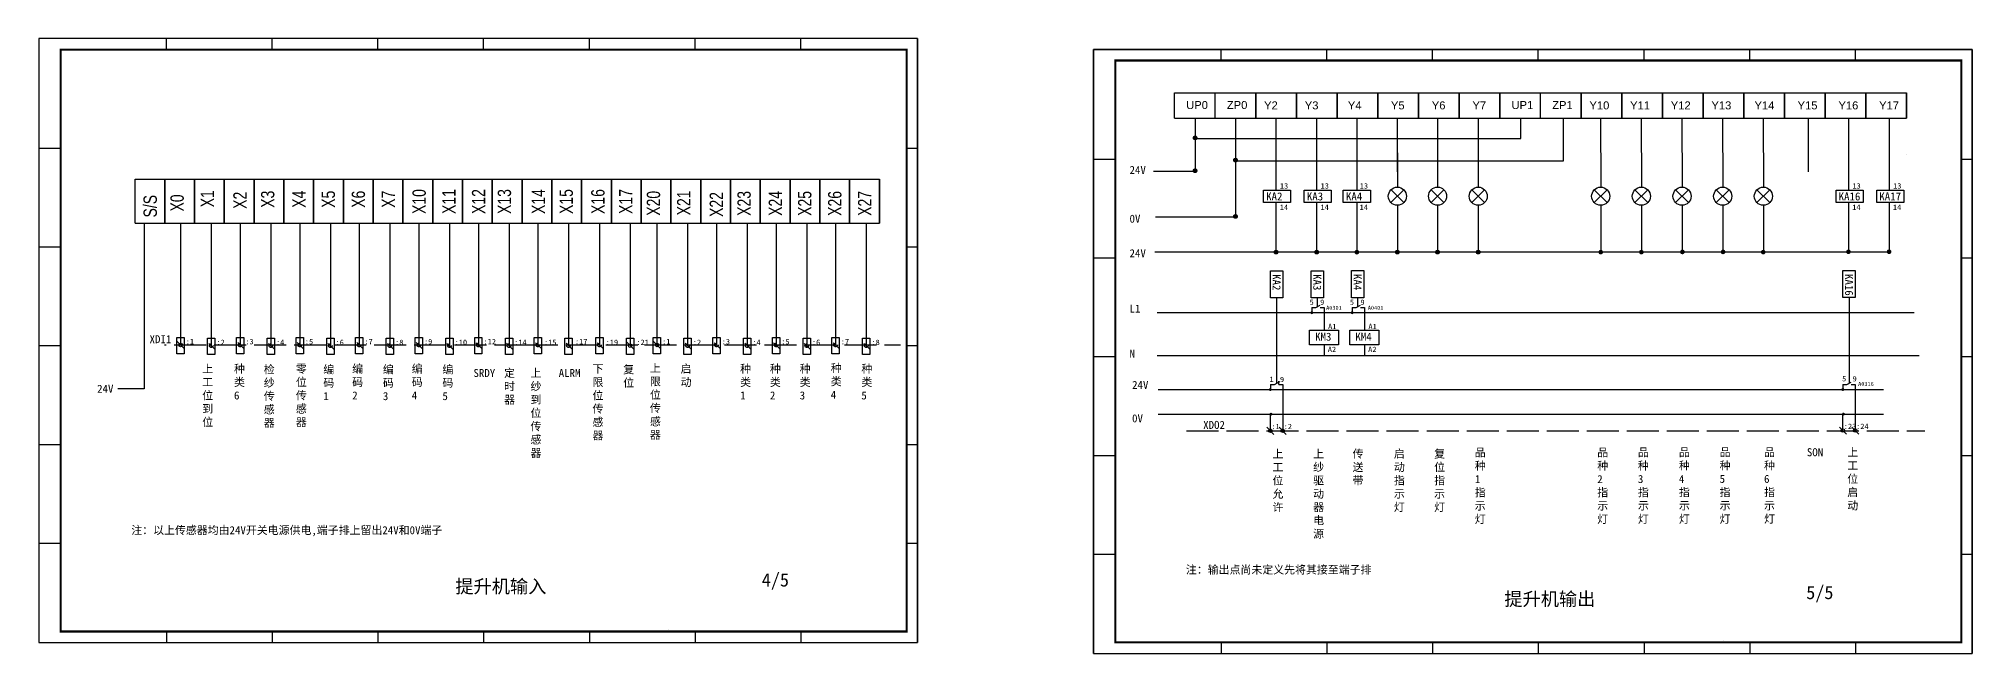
# Model space of a CAD drawing. Header units: millimetres. Extents: x 1552 to 3118, y 1018 to 1249.
# Drawn here: x 2393 to 3118, y 1018 to 1249 of the extents above; entities that cross this region are included whole.
import ezdxf

# ---------------------------------------------------------------- set-up
doc = ezdxf.new("R2010")
doc.units = ezdxf.units.MM
doc.linetypes.add('ACAD_ISO02W100', pattern=[15, 12, -3])
doc.linetypes.add('HIDDEN2', pattern=[4.7625, 3.175, -1.5875])
for name, color, linetype in [('1_TITLE', 7, 'Continuous'), ('GRAPH', 7, 'Continuous'), ('虚线', 7, 'HIDDEN2')]:
    doc.layers.add(name, color=color, linetype=linetype)
doc.layers.add('_0', color=7, linetype='Continuous', lineweight=25)
doc.styles.get("Standard").update_dxf_attribs({"font": 'arial.ttf'})

msp = doc.modelspace()

# ---------------------------------------------------------------- hatches: boundary and pattern name
for points in [[(2826.51, 1210.48, 1), (2826.51, 1212.22, 1)], [(2826.67, 1210.48, 1), (2826.67, 1212.22, 1)], [(2841.65, 1202.14, 1), (2841.65, 1203.89, 1)], [(2841.81, 1202.14, 1), (2841.81, 1203.89, 1)], [(2826.51, 1198.17, 1), (2826.51, 1199.91, 1)], [(2826.67, 1198.17, 1), (2826.67, 1199.91, 1)], [(2841.65, 1181.01, 1), (2841.65, 1182.76, 1)], [(2841.81, 1181.01, 1), (2841.81, 1182.76, 1)], [(2856.87, 1167.62, 1), (2856.87, 1169.37, 1)], [(2857.03, 1167.62, 1), (2857.03, 1169.37, 1)], [(2872.11, 1167.62, 1), (2872.11, 1169.37, 1)], [(2872.27, 1167.62, 1), (2872.27, 1169.37, 1)], [(2887.25, 1167.6, 1), (2887.25, 1169.35, 1)], [(2902.32, 1167.62, 1), (2902.32, 1169.37, 1)], [(2902.48, 1167.62, 1), (2902.48, 1169.37, 1)], [(2917.39, 1167.63, 1), (2917.39, 1169.38, 1)], [(2917.55, 1167.63, 1), (2917.55, 1169.38, 1)], [(2932.63, 1167.62, 1), (2932.63, 1169.37, 1)], [(2932.79, 1167.62, 1), (2932.79, 1169.37, 1)], [(2978.64, 1167.62, 1), (2978.64, 1169.36, 1)], [(2993.87, 1167.62, 1), (2993.87, 1169.36, 1)], [(3009.26, 1167.7, 1), (3009.26, 1169.45, 1)], [(3024.49, 1167.7, 1), (3024.49, 1169.45, 1)], [(3039.56, 1167.62, 1), (3039.56, 1169.36, 1)], [(3071.49, 1167.76, 1), (3071.49, 1169.51, 1)], [(3086.72, 1167.76, 1), (3086.72, 1169.51, 1)], [(2870.35, 1145.21, 1), (2870.35, 1146.33, 1)], [(2885.45, 1145.21, 1), (2885.45, 1146.33, 1)], [(2854.79, 1116.35, 1), (2854.79, 1117.46, 1)], [(3069.38, 1116.4, 1), (3069.38, 1117.52, 1)], [(2855.04, 1107.13, 1), (2855.04, 1108.25, 1)], [(3069.62, 1107.19, 1), (3069.62, 1108.3, 1)]]:
    msp.add_hatch(color=256).paths.add_polyline_path(points)

# ---------------------------------------------------------------- linework, layer by layer
for p, q in [((2441.01, 1244.33), (2441.01, 1248.59)), ((2441.01, 1244.33), (2441.01, 1248.59)), ((2480.65, 1244.47), (2480.65, 1248.59)), ((2480.65, 1244.47), (2480.65, 1248.59)), ((2520.29, 1244.47), (2520.29, 1248.59)), ((2520.29, 1244.47), (2520.29, 1248.59)), ((2559.92, 1244.47), (2559.92, 1248.59)), ((2559.92, 1244.47), (2559.92, 1248.59)), ((2559.92, 1244.47), (2559.92, 1248.59)), ((2559.92, 1244.47), (2559.92, 1248.59)), ((2599.56, 1244.47), (2599.56, 1248.59)), ((2599.56, 1244.47), (2599.56, 1248.59)), ((2639.2, 1244.47), (2639.2, 1248.59)), ((2639.2, 1244.47), (2639.2, 1248.59)), ((2678.84, 1244.47), (2678.84, 1248.59)), ((2678.84, 1244.47), (2678.84, 1248.59)), ((2722.6, 1248.59), (2722.6, 1022.08)), ((2722.6, 1248.59), (2722.6, 1022.08)), ((2836.34, 1240.21), (2836.34, 1244.48)), ((2836.34, 1240.21), (2836.34, 1244.48)), ((2875.98, 1240.36), (2875.98, 1244.47)), ((2875.98, 1240.36), (2875.98, 1244.47)), ((2915.61, 1240.36), (2915.61, 1244.47)), ((2915.61, 1240.36), (2915.61, 1244.47)), ((2955.25, 1240.36), (2955.25, 1244.48)), ((2955.25, 1240.36), (2955.25, 1244.48)), ((2955.25, 1240.36), (2955.25, 1244.47)), ((2955.25, 1240.36), (2955.25, 1244.47)), ((2994.89, 1240.36), (2994.89, 1244.47)), ((2994.89, 1240.36), (2994.89, 1244.47)), ((3034.53, 1240.36), (3034.53, 1244.47)), ((3034.53, 1240.36), (3034.53, 1244.47)), ((3074.17, 1240.36), (3074.17, 1244.47)), ((3074.17, 1240.36), (3074.17, 1244.47)), ((3117.93, 1244.48), (3117.93, 1017.96)), ((3117.93, 1244.48), (3117.93, 1017.96)), ((2895.08, 1228.2), (2895.08, 1228.2)), ((3047.51, 1228.2), (3047.51, 1228.2)), ((2818.86, 1218.73), (2940.81, 1218.73)), ((2826.63, 1218.73), (2826.63, 1198.8)), ((2841.77, 1218.73), (2841.77, 1181.64)), ((2940.81, 1218.73), (3093.24, 1218.73)), ((2826.63, 1211.59), (2826.63, 1211.1)), ((2401.37, 1207.41), (2393.13, 1207.41)), ((2401.37, 1207.41), (2393.13, 1207.41)), ((2722.6, 1207.41), (2718.48, 1207.41)), ((2722.6, 1207.41), (2718.48, 1207.41)), ((2796.7, 1203.29), (2788.46, 1203.29)), ((2796.7, 1203.29), (2788.46, 1203.29)), ((2841.77, 1203.26), (2841.77, 1202.76)), ((3117.93, 1203.29), (3113.81, 1203.29)), ((3117.93, 1203.29), (3113.81, 1203.29)), ((2444.48, 1195.93), (2459.72, 1195.93)), ((2459.72, 1195.93), (2474.97, 1195.93)), ((2474.97, 1195.93), (2490.21, 1195.93)), ((2490.21, 1195.93), (2505.45, 1195.93)), ((2505.45, 1195.93), (2520.7, 1195.93)), ((2520.7, 1195.93), (2592.95, 1195.93)), ((2585.33, 1195.93), (2600.57, 1195.93)), ((2596.91, 1195.93), (2612.15, 1195.93)), ((2600.57, 1195.93), (2618.96, 1195.93)), ((2618.96, 1195.93), (2638.29, 1195.93)), ((2638.29, 1195.93), (2653.53, 1195.93)), ((2653.53, 1195.93), (2668.77, 1195.93)), ((2668.77, 1195.93), (2684.02, 1195.93)), ((2684.02, 1195.93), (2708.25, 1195.93)), ((2826.63, 1198.79), (2811.02, 1198.8)), ((2826.63, 1199.28), (2826.63, 1198.79)), ((2841.77, 1181.63), (2811.77, 1181.64)), ((2841.77, 1182.12), (2841.77, 1181.63)), ((2429.24, 1179.38), (2618.96, 1179.38)), ((2607.8, 1179.38), (2708.25, 1179.38)), ((2401.37, 1170.34), (2393.13, 1170.34)), ((2401.37, 1170.34), (2393.13, 1170.34)), ((2722.6, 1170.34), (2718.48, 1170.34)), ((2722.6, 1170.34), (2718.48, 1170.34)), ((3086.73, 1168.47), (2811.54, 1168.48)), ((2796.7, 1166.23), (2788.46, 1166.23)), ((2796.7, 1166.23), (2788.46, 1166.23)), ((3117.93, 1166.23), (3113.81, 1166.23)), ((3117.93, 1166.23), (3113.81, 1166.23)), ((2857.14, 1151.37), (2857.14, 1148.56)), ((2870.38, 1147.7), (2871.9, 1147.7)), ((2870.38, 1147.7), (2870.38, 1145.79)), ((2871.9, 1147.7), (2873.49, 1148.58)), ((2872.38, 1151.39), (2872.38, 1147.97)), ((2873.49, 1147.7), (2875.01, 1147.7)), ((2885.49, 1147.7), (2887.01, 1147.7)), ((2885.49, 1147.7), (2885.49, 1145.79)), ((2887.01, 1147.7), (2888.59, 1148.58)), ((2888.59, 1147.7), (2890.12, 1147.7)), ((3071.73, 1151.43), (3071.73, 1148.62)), ((2401.37, 1133.28), (2393.13, 1133.28)), ((2401.37, 1133.28), (2393.13, 1133.28)), ((2447.65, 1132.28), (2445.01, 1134.93)), ((2616.19, 1132.03), (2613.55, 1134.68)), ((2626.22, 1132.28), (2623.57, 1134.93)), ((2722.6, 1133.28), (2718.48, 1133.28)), ((2722.6, 1133.28), (2718.48, 1133.28)), ((2796.7, 1129.16), (2788.46, 1129.16)), ((2796.7, 1129.16), (2788.46, 1129.16)), ((3117.93, 1129.16), (3113.81, 1129.16)), ((3117.93, 1129.16), (3113.81, 1129.16)), ((2432.68, 1117.19), (2422.78, 1117.18)), ((2812.74, 1116.96), (3084.66, 1116.95)), ((2839.9, 1116.96), (2855.14, 1116.96)), ((2854.83, 1118.84), (2856.35, 1118.84)), ((2854.83, 1118.84), (2854.83, 1116.93)), ((2856.35, 1118.84), (2858.36, 1119.95)), ((2857.93, 1118.84), (2859.45, 1118.84)), ((2859.45, 1118.84), (2859.45, 1101.45)), ((3069.41, 1118.89), (3070.94, 1118.89)), ((3069.41, 1118.89), (3069.41, 1116.98)), ((3070.94, 1118.89), (3072.52, 1119.77)), ((3072.52, 1118.89), (3074.04, 1118.89)), ((3074.04, 1118.89), (3074.04, 1101.5)), ((2812.74, 1107.75), (3084.66, 1107.75)), ((2839.9, 1107.74), (2855.14, 1107.74)), ((2856.15, 1100.13), (2853.51, 1102.77)), ((2860.78, 1100.13), (2858.14, 1102.77)), ((3070.74, 1100.18), (3068.1, 1102.83)), ((3075.37, 1100.18), (3072.73, 1102.83)), ((2401.37, 1096.21), (2393.13, 1096.21)), ((2401.37, 1096.21), (2393.13, 1096.21)), ((2722.6, 1096.21), (2718.48, 1096.21)), ((2722.6, 1096.21), (2718.48, 1096.21)), ((2796.7, 1092.09), (2788.46, 1092.09)), ((2796.7, 1092.09), (2788.46, 1092.09)), ((3117.93, 1092.09), (3113.81, 1092.09)), ((3117.93, 1092.09), (3113.81, 1092.09)), ((2718.48, 1075.65), (2718.48, 1026.2)), ((2718.48, 1059.15), (2718.48, 1073.57)), ((2718.48, 1073.57), (2718.48, 1059.15)), ((3113.81, 1071.53), (3113.81, 1022.08)), ((3113.81, 1055.03), (3113.81, 1069.45)), ((3113.81, 1069.45), (3113.81, 1055.03)), ((2401.37, 1059.15), (2393.13, 1059.15)), ((2401.37, 1059.15), (2393.13, 1059.15)), ((2722.6, 1059.15), (2718.48, 1059.15)), ((2722.6, 1059.15), (2718.48, 1059.15)), ((2401.37, 1056.2), (2401.37, 1026.2)), ((2401.37, 1056.2), (2401.37, 1026.2)), ((2718.48, 1026.2), (2718.48, 1056.2)), ((2796.7, 1055.03), (2788.46, 1055.03)), ((2796.7, 1055.03), (2788.46, 1055.03)), ((2796.7, 1052.08), (2796.7, 1022.08)), ((2796.7, 1052.08), (2796.7, 1022.08)), ((3117.93, 1055.03), (3113.81, 1055.03)), ((3117.93, 1055.03), (3113.81, 1055.03)), ((3113.81, 1022.08), (3113.81, 1052.08)), ((2393.13, 1022.08), (2722.6, 1022.08)), ((2393.13, 1022.08), (2722.6, 1022.08)), ((2401.37, 1026.2), (2718.48, 1026.2)), ((2441.01, 1026.2), (2441.01, 1022.08)), ((2441.01, 1026.2), (2441.01, 1022.08)), ((2448.04, 1026.2), (2508.04, 1026.2)), ((2628.04, 1026.2), (2448.04, 1026.2)), ((2480.65, 1026.2), (2480.65, 1022.08)), ((2480.65, 1026.2), (2480.65, 1022.08)), ((2520.29, 1026.2), (2520.29, 1022.08)), ((2520.29, 1026.2), (2520.29, 1022.08)), ((2559.92, 1026.2), (2559.92, 1022.08)), ((2559.92, 1026.2), (2559.92, 1022.08)), ((2559.92, 1026.2), (2559.92, 1022.08)), ((2559.92, 1026.2), (2559.92, 1022.08)), ((2599.56, 1026.2), (2599.56, 1022.08)), ((2599.56, 1026.2), (2599.56, 1022.08)), ((2629.17, 1026.98), (2629.17, 1026.98)), ((2629.17, 1026.98), (2629.17, 1026.98)), ((2639.2, 1026.2), (2639.2, 1022.08)), ((2639.2, 1026.2), (2639.2, 1022.08)), ((2678.84, 1026.2), (2678.84, 1022.08)), ((2678.84, 1026.2), (2678.84, 1022.08)), ((2796.7, 1022.08), (3113.81, 1022.08)), ((2836.34, 1022.08), (2836.34, 1017.96)), ((2836.34, 1022.08), (2836.34, 1017.96)), ((2843.37, 1022.08), (2903.37, 1022.08)), ((3023.37, 1022.08), (2843.37, 1022.08)), ((2875.98, 1022.08), (2875.98, 1017.96)), ((2875.98, 1022.08), (2875.98, 1017.96)), ((2915.61, 1022.08), (2915.61, 1017.96)), ((2915.61, 1022.08), (2915.61, 1017.96)), ((2955.25, 1022.08), (2955.25, 1017.96)), ((2955.25, 1022.08), (2955.25, 1017.96)), ((2955.25, 1022.08), (2955.25, 1017.96)), ((2955.25, 1022.08), (2955.25, 1017.96)), ((2994.89, 1022.08), (2994.89, 1017.96)), ((2994.89, 1022.08), (2994.89, 1017.96)), ((3024.5, 1022.86), (3024.5, 1022.86)), ((3024.5, 1022.86), (3024.5, 1022.86)), ((3034.53, 1022.08), (3034.53, 1017.96)), ((3034.53, 1022.08), (3034.53, 1017.96)), ((3074.17, 1022.08), (3074.17, 1017.96)), ((3074.17, 1022.08), (3074.17, 1017.96))]:
    msp.add_line(p, q)
at = {"color": 1}
for p, q in [((2788.46, 1244.48), (3117.93, 1244.48)), ((2788.46, 1244.48), (3117.93, 1244.48)), ((2788.46, 1017.96), (2788.46, 1244.48)), ((2788.46, 1017.96), (2788.46, 1244.48)), ((2788.46, 1017.96), (3117.93, 1017.96)), ((2788.46, 1017.96), (3117.93, 1017.96))]:
    msp.add_line(p, q, dxfattribs=at)
at = {"color": 0}
for p, q in [((2948.75, 1211.1), (2948.75, 1218.73)), ((2964.67, 1202.76), (2964.67, 1218.73)), ((2826.63, 1211.1), (2948.75, 1211.1)), ((2841.77, 1202.76), (2964.67, 1202.76)), ((2904.82, 1191.88), (2900.02, 1187.07)), ((2900.03, 1191.89), (2904.81, 1187.07)), ((2919.89, 1191.89), (2915.09, 1187.09)), ((2915.1, 1191.9), (2919.88, 1187.08)), ((2935.13, 1191.88), (2930.33, 1187.07)), ((2930.34, 1191.89), (2935.12, 1187.07)), ((2981.03, 1191.88), (2976.23, 1187.07)), ((2976.24, 1191.89), (2981.02, 1187.07)), ((2991.48, 1191.89), (2996.27, 1187.07)), ((2996.28, 1191.88), (2991.48, 1187.07)), ((3011.52, 1191.88), (3006.72, 1187.07)), ((3006.73, 1191.89), (3011.51, 1187.07)), ((3026.76, 1191.88), (3021.96, 1187.07)), ((3021.97, 1191.89), (3026.75, 1187.07)), ((3037.21, 1191.89), (3042, 1187.07)), ((3042, 1191.88), (3037.21, 1187.07)), ((2432.68, 1179.38), (2432.68, 1152.17)), ((2432.68, 1152.17), (2432.68, 1117.19)), ((2854.83, 1101.45), (2854.83, 1107.71)), ((3069.42, 1101.5), (3069.42, 1107.77))]:
    msp.add_line(p, q, dxfattribs=at)
at = {"color": 5, "linetype": 'ACAD_ISO02W100'}
for p, q in [((2575.94, 1133.6), (2440.28, 1133.6)), ((2575.74, 1133.66), (2627.27, 1133.66)), ((2620.22, 1133.71), (2716.17, 1133.71)), ((2823.4, 1101.48), (3100.14, 1101.48))]:
    msp.add_line(p, q, dxfattribs=at)
at = {"color": 1}
for points in [[(2393.13, 1022.08), (2722.6, 1022.08), (2722.6, 1248.59), (2393.13, 1248.59)], [(2788.46, 1017.96), (3117.93, 1017.96), (3117.93, 1244.48), (2788.46, 1244.48)]]:
    msp.add_lwpolyline(points, close=True, dxfattribs=at)
at = {"const_width": 0.824}
for points in [[(2401.37, 1244.48), (2718.48, 1244.48), (2718.48, 1026.2), (2401.37, 1026.2), (2401.37, 1244.48)], [(2401.37, 1244.48), (2718.48, 1244.48), (2718.48, 1026.2), (2401.37, 1026.2), (2401.37, 1244.48)], [(2796.7, 1240.36), (3113.81, 1240.36), (3113.81, 1022.08), (2796.7, 1022.08), (2796.7, 1240.36)], [(2796.7, 1240.36), (3113.81, 1240.36), (3113.81, 1022.08), (2796.7, 1022.08), (2796.7, 1240.36)]]:
    msp.add_lwpolyline(points, dxfattribs=at)
for points in [[(2852.25, 1191.7), (2862.41, 1191.7), (2862.41, 1187.07), (2852.25, 1187.07)], [(2867.5, 1191.7), (2877.65, 1191.7), (2877.65, 1187.07), (2867.5, 1187.07)], [(2882.16, 1191.7), (2892.31, 1191.7), (2892.31, 1187.07), (2882.16, 1187.07)], [(3066.84, 1191.7), (3077, 1191.7), (3077, 1187.07), (3066.84, 1187.07)], [(3082.09, 1191.7), (3092.24, 1191.7), (3092.24, 1187.07), (3082.09, 1187.07)], [(2859.45, 1161.52), (2859.45, 1151.37), (2854.83, 1151.37), (2854.83, 1161.52)], [(2874.7, 1161.54), (2874.7, 1151.39), (2870.07, 1151.39), (2870.07, 1161.54)], [(2889.81, 1161.55), (2889.81, 1151.4), (2885.18, 1151.4), (2885.18, 1161.55)], [(3074.04, 1161.58), (3074.04, 1151.43), (3069.41, 1151.43), (3069.41, 1161.58)]]:
    msp.add_lwpolyline(points, close=True)
at = {"color": 0}
for centre in [(2902.42, 1189.48), (2917.49, 1189.49), (2932.73, 1189.48), (2978.63, 1189.48), (2993.88, 1189.48), (3009.12, 1189.48), (3024.36, 1189.48), (3039.61, 1189.48)]:
    msp.add_circle(centre, 3.4, dxfattribs=at)
for centre in [(2446.32, 1133.66), (2614.86, 1133.41), (2624.89, 1133.66), (2854.83, 1101.5), (2859.45, 1101.5), (3069.41, 1101.56), (3074.04, 1101.56)]:
    msp.add_circle(centre, 0.662)
at = {"layer": '1_TITLE', "linetype": 'ByBlock', "ltscale": 0.1}
for p, q in [((2818.86, 1218.73), (2818.86, 1228.2)), ((2818.86, 1228.2), (2834.11, 1228.2)), ((2834.11, 1218.73), (2834.11, 1228.2)), ((2834.11, 1228.2), (2849.35, 1228.2)), ((2849.35, 1228.2), (2849.35, 1218.73)), ((2849.35, 1218.73), (2849.35, 1228.2)), ((2849.35, 1228.2), (2849.35, 1218.73)), ((2849.35, 1218.73), (2849.35, 1228.2)), ((2849.35, 1228.2), (2864.59, 1228.2)), ((2864.59, 1228.2), (2864.59, 1218.73)), ((2864.59, 1218.73), (2864.59, 1228.2)), ((2864.59, 1228.2), (2879.84, 1228.2)), ((2879.84, 1228.2), (2879.84, 1218.73)), ((2879.84, 1218.73), (2879.84, 1228.2)), ((2879.84, 1228.2), (2895.08, 1228.2)), ((2895.08, 1228.2), (2895.08, 1218.73)), ((2895.08, 1218.73), (2895.08, 1228.2)), ((2895.08, 1228.2), (2910.32, 1228.2)), ((2910.32, 1228.2), (2910.32, 1218.73)), ((2910.32, 1218.73), (2910.32, 1228.2)), ((2910.32, 1228.2), (2925.57, 1228.2)), ((2925.57, 1228.2), (2925.57, 1218.73)), ((2925.57, 1218.73), (2925.57, 1228.2)), ((2925.57, 1228.2), (2940.81, 1228.2)), ((2940.81, 1218.73), (2940.81, 1228.2)), ((2940.81, 1228.2), (2940.81, 1218.73)), ((2940.81, 1218.73), (2940.81, 1228.2)), ((2940.81, 1228.2), (2940.81, 1228.2)), ((2940.81, 1218.73), (2940.81, 1228.2)), ((2940.81, 1228.2), (2956.05, 1228.2)), ((2956.05, 1218.73), (2956.05, 1228.2)), ((2956.05, 1228.2), (2971.3, 1228.2)), ((2971.3, 1228.2), (2986.54, 1228.2)), ((2971.3, 1228.2), (2971.3, 1218.73)), ((2971.3, 1218.73), (2971.3, 1228.2)), ((2986.54, 1228.2), (3001.78, 1228.2)), ((2986.54, 1228.2), (2986.54, 1218.73)), ((2986.54, 1218.73), (2986.54, 1228.2)), ((3001.78, 1228.2), (3001.78, 1218.73)), ((3001.78, 1218.73), (3001.78, 1228.2)), ((3001.78, 1228.2), (3001.78, 1218.73)), ((3001.78, 1218.73), (3001.78, 1228.2)), ((3001.78, 1228.2), (3017.03, 1228.2)), ((3017.03, 1228.2), (3017.03, 1218.73)), ((3017.03, 1218.73), (3017.03, 1228.2)), ((3017.03, 1228.2), (3032.27, 1228.2)), ((3032.27, 1228.2), (3032.27, 1218.73)), ((3032.27, 1218.73), (3032.27, 1228.2)), ((3032.27, 1228.2), (3047.51, 1228.2)), ((3047.51, 1228.2), (3047.51, 1218.73)), ((3047.51, 1218.73), (3047.51, 1228.2)), ((3047.51, 1228.2), (3062.76, 1228.2)), ((3062.76, 1228.2), (3062.76, 1218.73)), ((3062.76, 1218.73), (3062.76, 1228.2)), ((3062.76, 1228.2), (3078, 1228.2)), ((3078, 1228.2), (3078, 1218.73)), ((3078, 1218.73), (3078, 1228.2)), ((3078, 1228.2), (3093.24, 1228.2)), ((3093.24, 1218.73), (3093.24, 1228.2)), ((3093.24, 1228.2), (3093.24, 1218.73)), ((3093.24, 1218.73), (3093.24, 1228.2)), ((3093.24, 1205.1), (3093.24, 1205.1)), ((2429.24, 1179.38), (2429.24, 1195.93)), ((2429.24, 1195.93), (2444.48, 1195.93)), ((2440.4, 1179.38), (2440.4, 1195.93)), ((2440.4, 1195.93), (2440.4, 1179.38)), ((2440.4, 1179.38), (2440.4, 1195.93)), ((2451.56, 1179.38), (2451.56, 1195.93)), ((2451.56, 1195.93), (2451.56, 1179.38)), ((2451.56, 1179.38), (2451.56, 1195.93)), ((2462.72, 1179.38), (2462.72, 1195.93)), ((2462.72, 1195.93), (2462.72, 1179.38)), ((2462.72, 1179.38), (2462.72, 1195.93)), ((2473.88, 1179.38), (2473.88, 1195.93)), ((2473.88, 1195.93), (2473.88, 1179.38)), ((2473.88, 1179.38), (2473.88, 1195.93)), ((2485.04, 1179.38), (2485.04, 1195.93)), ((2485.04, 1195.93), (2485.04, 1179.38)), ((2485.04, 1179.38), (2485.04, 1195.93)), ((2496.2, 1179.38), (2496.2, 1195.93)), ((2496.2, 1195.93), (2496.2, 1179.38)), ((2496.2, 1179.38), (2496.2, 1195.93)), ((2507.36, 1179.38), (2507.36, 1195.93)), ((2507.36, 1195.93), (2507.36, 1179.38)), ((2507.36, 1179.38), (2507.36, 1195.93)), ((2518.52, 1179.38), (2518.52, 1195.93)), ((2518.52, 1195.93), (2518.52, 1179.38)), ((2518.52, 1179.38), (2518.52, 1195.93)), ((2529.68, 1179.38), (2529.68, 1195.93)), ((2529.68, 1195.93), (2529.68, 1179.38)), ((2529.68, 1179.38), (2529.68, 1195.93)), ((2540.84, 1179.38), (2540.84, 1195.93)), ((2540.84, 1195.93), (2540.84, 1179.38)), ((2540.84, 1179.38), (2540.84, 1195.93)), ((2552, 1179.38), (2552, 1195.93)), ((2552, 1195.93), (2552, 1179.38)), ((2552, 1179.38), (2552, 1195.93)), ((2563.16, 1179.38), (2563.16, 1195.93)), ((2563.16, 1195.93), (2563.16, 1179.38)), ((2563.16, 1179.38), (2563.16, 1195.93)), ((2574.32, 1179.38), (2574.32, 1195.93)), ((2574.32, 1195.93), (2574.32, 1179.38)), ((2574.32, 1179.38), (2574.32, 1195.93)), ((2574.32, 1195.93), (2574.32, 1179.38)), ((2574.32, 1179.38), (2574.32, 1195.93)), ((2585.48, 1179.38), (2585.48, 1195.93)), ((2585.48, 1195.93), (2585.48, 1179.38)), ((2585.48, 1179.38), (2585.48, 1195.93)), ((2596.64, 1179.38), (2596.64, 1195.93)), ((2596.64, 1195.93), (2596.64, 1179.38)), ((2596.64, 1179.38), (2596.64, 1195.93)), ((2607.8, 1179.38), (2607.8, 1195.93)), ((2607.8, 1195.93), (2607.8, 1179.38)), ((2607.8, 1179.38), (2607.8, 1195.93)), ((2618.96, 1179.38), (2618.96, 1195.93)), ((2618.96, 1195.93), (2618.96, 1179.38)), ((2618.96, 1179.38), (2618.96, 1195.93)), ((2618.96, 1195.93), (2618.96, 1179.38)), ((2618.96, 1179.38), (2618.96, 1195.93)), ((2630.12, 1179.38), (2630.12, 1195.93)), ((2630.12, 1195.93), (2630.12, 1179.38)), ((2630.12, 1179.38), (2630.12, 1195.93)), ((2641.28, 1179.38), (2641.28, 1195.93)), ((2641.28, 1195.93), (2641.28, 1179.38)), ((2641.28, 1179.38), (2641.28, 1195.93)), ((2652.44, 1179.38), (2652.44, 1195.93)), ((2652.44, 1195.93), (2652.44, 1179.38)), ((2652.44, 1179.38), (2652.44, 1195.93)), ((2663.6, 1179.38), (2663.6, 1195.93)), ((2663.6, 1195.93), (2663.6, 1179.38)), ((2663.6, 1179.38), (2663.6, 1195.93)), ((2674.76, 1179.38), (2674.76, 1195.93)), ((2674.76, 1195.93), (2674.76, 1179.38)), ((2674.76, 1179.38), (2674.76, 1195.93)), ((2685.92, 1179.38), (2685.92, 1195.93)), ((2685.92, 1195.93), (2685.92, 1179.38)), ((2685.92, 1179.38), (2685.92, 1195.93)), ((2697.08, 1179.38), (2697.08, 1195.93)), ((2697.08, 1195.93), (2697.08, 1179.38)), ((2697.08, 1179.38), (2697.08, 1195.93)), ((2708.25, 1179.38), (2708.25, 1195.93)), ((2708.25, 1195.93), (2708.25, 1179.38)), ((2708.25, 1179.38), (2708.25, 1195.93))]:
    msp.add_line(p, q, dxfattribs=at)
at = {"layer": '_0', "color": 0}
for p, q in [((2812.42, 1145.81), (3096.18, 1145.81)), ((2857.14, 1148.56), (2857.14, 1119.28)), ((2875.01, 1147.7), (2875.01, 1145.81)), ((2875.01, 1145.81), (2875.01, 1139.17)), ((2887.49, 1151.4), (2887.49, 1147.97)), ((2890.12, 1147.7), (2890.12, 1145.81)), ((2890.12, 1145.81), (2890.12, 1139.17)), ((3071.73, 1148.62), (3071.73, 1119.33)), ((2874.93, 1133.66), (2874.93, 1129.66)), ((2890.04, 1133.66), (2890.04, 1129.66)), ((2812.42, 1129.66), (3097.99, 1129.66)), ((2857.93, 1118.84), (2857.93, 1120.05))]:
    msp.add_line(p, q, dxfattribs=at)
for points in [[(2869.45, 1139.17), (2880.41, 1139.17), (2880.41, 1133.66), (2869.45, 1133.66)], [(2884.56, 1139.17), (2895.52, 1139.17), (2895.52, 1133.66), (2884.56, 1133.66)]]:
    msp.add_lwpolyline(points, close=True, dxfattribs=at)
at = {"layer": 'GRAPH'}
for p, q in [((2856.88, 1218.73), (2856.88, 1198.68)), ((2856.88, 1218.73), (2856.88, 1191.7)), ((2872.13, 1218.73), (2872.13, 1198.68)), ((2872.13, 1218.73), (2872.13, 1191.7)), ((2887.24, 1218.73), (2887.24, 1198.67)), ((2887.24, 1218.73), (2887.24, 1191.7)), ((2902.39, 1218.73), (2902.39, 1198.67)), ((2902.39, 1218.73), (2902.41, 1192.87)), ((2917.49, 1218.73), (2917.49, 1198.67)), ((2917.49, 1218.73), (2917.49, 1192.88)), ((2932.73, 1218.73), (2932.73, 1198.67)), ((2932.73, 1218.73), (2932.73, 1192.87)), ((2978.61, 1218.73), (2978.63, 1192.87)), ((2993.85, 1218.73), (2993.87, 1192.87)), ((3009.1, 1218.73), (3009.12, 1192.87)), ((3024.34, 1218.73), (3024.36, 1192.87)), ((3039.58, 1218.73), (3039.6, 1192.87)), ((3056.39, 1218.73), (3056.39, 1198.67)), ((3071.47, 1218.73), (3071.47, 1198.67)), ((3071.47, 1218.73), (3071.47, 1191.7)), ((3086.72, 1218.73), (3086.72, 1198.67)), ((3086.72, 1218.73), (3086.72, 1191.7)), ((2856.88, 1187.07), (2856.9, 1168.47)), ((2872.13, 1187.07), (2872.14, 1168.47)), ((2887.25, 1187.07), (2887.25, 1168.47)), ((2902.42, 1186.08), (2902.41, 1168.47)), ((2917.49, 1186.09), (2917.48, 1168.48)), ((2932.73, 1186.08), (2932.73, 1168.47)), ((2978.63, 1186.08), (2978.63, 1168.47)), ((2993.88, 1186.08), (2993.87, 1168.47)), ((3009.12, 1186.08), (3009.11, 1168.47)), ((3024.36, 1186.08), (3024.36, 1168.47)), ((3039.6, 1186.08), (3039.6, 1168.47)), ((3071.47, 1187.07), (3071.49, 1168.47)), ((3086.72, 1187.07), (3086.73, 1168.47)), ((2446.33, 1179.38), (2446.33, 1133.6)), ((2446.33, 1179.38), (2446.33, 1133.6)), ((2457.83, 1179.13), (2457.83, 1133.35)), ((2457.83, 1179.13), (2457.83, 1133.6)), ((2468.65, 1179.38), (2468.65, 1133.6)), ((2468.65, 1179.38), (2468.65, 1133.6)), ((2480.15, 1179.13), (2480.15, 1133.35)), ((2480.15, 1179.13), (2480.15, 1133.6)), ((2490.97, 1179.38), (2490.97, 1133.6)), ((2490.97, 1179.38), (2490.97, 1133.6)), ((2502.47, 1179.13), (2502.47, 1133.35)), ((2502.47, 1179.13), (2502.47, 1133.6)), ((2513.29, 1179.38), (2513.29, 1133.6)), ((2513.29, 1179.38), (2513.29, 1133.6)), ((2524.79, 1179.13), (2524.79, 1133.35)), ((2524.79, 1179.13), (2524.79, 1133.6)), ((2535.61, 1179.38), (2535.61, 1133.6)), ((2535.61, 1179.38), (2535.61, 1133.6)), ((2547.11, 1179.13), (2547.11, 1133.35)), ((2547.11, 1179.13), (2547.11, 1133.6)), ((2557.93, 1179.38), (2557.93, 1133.6)), ((2557.93, 1179.38), (2557.93, 1133.6)), ((2569.43, 1179.13), (2569.43, 1133.35)), ((2569.43, 1179.13), (2569.43, 1133.6)), ((2580.25, 1179.38), (2580.25, 1133.66)), ((2580.25, 1179.38), (2580.25, 1133.66)), ((2591.75, 1179.38), (2591.75, 1133.66)), ((2591.75, 1179.38), (2591.75, 1133.66)), ((2603.37, 1179.38), (2603.37, 1133.66)), ((2603.37, 1179.38), (2603.37, 1133.66)), ((2614.87, 1179.38), (2614.87, 1133.66)), ((2614.87, 1179.38), (2614.87, 1133.66)), ((2624.89, 1179.38), (2624.89, 1133.6)), ((2624.89, 1179.38), (2624.89, 1133.6)), ((2636.39, 1179.13), (2636.39, 1133.35)), ((2636.39, 1179.13), (2636.39, 1133.6)), ((2647.22, 1179.38), (2647.22, 1133.6)), ((2647.22, 1179.38), (2647.22, 1133.6)), ((2658.71, 1179.13), (2658.71, 1133.35)), ((2658.71, 1179.13), (2658.71, 1133.6)), ((2669.54, 1179.38), (2669.54, 1133.6)), ((2669.54, 1179.38), (2669.54, 1133.6)), ((2681.03, 1179.13), (2681.03, 1133.35)), ((2681.03, 1179.13), (2681.03, 1133.6)), ((2691.86, 1179.38), (2691.86, 1133.6)), ((2691.86, 1179.38), (2691.86, 1133.6)), ((2703.35, 1179.13), (2703.35, 1133.35)), ((2703.35, 1179.13), (2703.35, 1133.6))]:
    msp.add_line(p, q, dxfattribs=at)
for points in [[(2444.96, 1136.47), (2447.7, 1136.47), (2447.7, 1130.34), (2444.96, 1130.34)], [(2456.46, 1136.23), (2459.19, 1136.23), (2459.19, 1130.09), (2456.46, 1130.09)], [(2467.28, 1136.47), (2470.02, 1136.47), (2470.02, 1130.34), (2467.28, 1130.34)], [(2478.78, 1136.23), (2481.52, 1136.23), (2481.52, 1130.09), (2478.78, 1130.09)], [(2489.6, 1136.47), (2492.34, 1136.47), (2492.34, 1130.34), (2489.6, 1130.34)], [(2501.1, 1136.23), (2503.84, 1136.23), (2503.84, 1130.09), (2501.1, 1130.09)], [(2511.92, 1136.47), (2514.66, 1136.47), (2514.66, 1130.34), (2511.92, 1130.34)], [(2523.42, 1136.23), (2526.16, 1136.23), (2526.16, 1130.09), (2523.42, 1130.09)], [(2534.24, 1136.47), (2536.98, 1136.47), (2536.98, 1130.34), (2534.24, 1130.34)], [(2545.74, 1136.23), (2548.48, 1136.23), (2548.48, 1130.09), (2545.74, 1130.09)], [(2556.56, 1136.47), (2559.3, 1136.47), (2559.3, 1130.34), (2556.56, 1130.34)], [(2568.06, 1136.23), (2570.8, 1136.23), (2570.8, 1130.09), (2568.06, 1130.09)], [(2578.88, 1136.47), (2581.62, 1136.47), (2581.62, 1130.34), (2578.88, 1130.34)], [(2590.38, 1136.23), (2593.12, 1136.23), (2593.12, 1130.09), (2590.38, 1130.09)], [(2602, 1136.47), (2604.74, 1136.47), (2604.74, 1130.34), (2602, 1130.34)], [(2613.5, 1136.23), (2616.24, 1136.23), (2616.24, 1130.09), (2613.5, 1130.09)], [(2623.52, 1136.47), (2626.26, 1136.47), (2626.26, 1130.34), (2623.52, 1130.34)], [(2635.02, 1136.23), (2637.76, 1136.23), (2637.76, 1130.09), (2635.02, 1130.09)], [(2645.85, 1136.47), (2648.58, 1136.47), (2648.58, 1130.34), (2645.85, 1130.34)], [(2657.34, 1136.23), (2660.08, 1136.23), (2660.08, 1130.09), (2657.34, 1130.09)], [(2668.17, 1136.47), (2670.91, 1136.47), (2670.91, 1130.34), (2668.17, 1130.34)], [(2679.66, 1136.23), (2682.4, 1136.23), (2682.4, 1130.09), (2679.66, 1130.09)], [(2690.49, 1136.47), (2693.23, 1136.47), (2693.23, 1130.34), (2690.49, 1130.34)], [(2701.98, 1136.23), (2704.72, 1136.23), (2704.72, 1130.09), (2701.98, 1130.09)]]:
    msp.add_lwpolyline(points, close=True, dxfattribs=at)
at = {"layer": '虚线'}
for p, q in [((2459.15, 1132.03), (2456.5, 1134.68)), ((2469.97, 1132.28), (2467.33, 1134.93)), ((2481.47, 1132.03), (2478.82, 1134.68)), ((2492.29, 1132.28), (2489.65, 1134.93)), ((2503.79, 1132.03), (2501.14, 1134.68)), ((2514.61, 1132.28), (2511.97, 1134.93)), ((2526.11, 1132.03), (2523.46, 1134.68)), ((2536.93, 1132.28), (2534.29, 1134.93)), ((2548.43, 1132.03), (2545.78, 1134.68)), ((2559.26, 1132.28), (2556.61, 1134.93)), ((2570.75, 1132.03), (2568.11, 1134.68)), ((2581.58, 1132.28), (2578.93, 1134.93)), ((2593.07, 1132.03), (2590.43, 1134.68)), ((2604.7, 1132.28), (2602.05, 1134.93)), ((2637.71, 1132.03), (2635.07, 1134.68)), ((2648.54, 1132.28), (2645.89, 1134.93)), ((2660.03, 1132.03), (2657.39, 1134.68)), ((2670.86, 1132.28), (2668.21, 1134.93)), ((2682.36, 1132.03), (2679.71, 1134.68)), ((2693.18, 1132.28), (2690.53, 1134.93)), ((2704.68, 1132.03), (2702.03, 1134.68))]:
    msp.add_line(p, q, dxfattribs=at)
for centre in [(2457.82, 1133.41), (2468.64, 1133.66), (2480.14, 1133.41), (2490.97, 1133.66), (2502.46, 1133.41), (2513.29, 1133.66), (2524.78, 1133.41), (2535.61, 1133.66), (2547.1, 1133.41), (2557.93, 1133.66), (2569.42, 1133.41), (2580.25, 1133.66), (2591.74, 1133.41), (2603.37, 1133.66), (2636.39, 1133.41), (2647.21, 1133.66), (2658.71, 1133.41), (2669.53, 1133.66), (2681.03, 1133.41), (2691.85, 1133.66), (2703.35, 1133.41)]:
    msp.add_circle(centre, 0.662, dxfattribs=at)

# ---------------------------------------------------------------- texts
for s, p in [('UP0', (2823.26, 1222.18)), ('ZP0', (2838.5, 1222.18)), ('Y2', (2852.46, 1222.05)), ('Y3', (2867.71, 1222.05)), ('Y4', (2883.86, 1222.05)), ('Y5', (2900, 1222.05)), ('Y6', (2915.32, 1222.05)), ('Y7', (2930.56, 1222.05)), ('UP1', (2945.2, 1222.18)), ('ZP1', (2960.45, 1222.18)), ('Y10', (2974.41, 1222.05)), ('Y11', (2989.65, 1222.05)), ('Y12', (3004.9, 1222.05)), ('Y13', (3020.14, 1222.05)), ('Y14', (3036.29, 1222.05)), ('Y15', (3052.43, 1222.05)), ('Y16', (3067.75, 1222.05)), ('Y17', (3082.99, 1222.05))]:
    msp.add_text(s, height=3).set_placement(p)
at = {"width": 0.75}
for s, p in [('S/S', (2437.43, 1181.5)), ('X0', (2447.51, 1183.75)), ('X1', (2458.86, 1185.33)), ('X2', (2471.08, 1184.74)), ('X3', (2481.48, 1185.14)), ('X4', (2493.19, 1185.14)), ('X5', (2504.2, 1185.14)), ('X6', (2515.46, 1185.14)), ('X7', (2526.69, 1185.14)), ('X10', (2538.23, 1182.82)), ('X11', (2549.38, 1182.82)), ('X12', (2560.53, 1182.82)), ('X13', (2570.2, 1182.82)), ('X14', (2582.92, 1182.82)), ('X15', (2593.37, 1182.82)), ('X16', (2605.24, 1182.82)), ('X17', (2615.69, 1182.82)), ('X20', (2626.08, 1182.15)), ('X21', (2637.43, 1182.3)), ('X22', (2649.64, 1181.71)), ('X23', (2660.04, 1182.11)), ('X24', (2671.76, 1182.11)), ('X25', (2682.77, 1182.11)), ('X26', (2694.03, 1182.11)), ('X27', (2705.25, 1182.11))]:
    msp.add_text(s, height=5, rotation=90, dxfattribs=at).set_placement(p)
at = {"lineweight": -2, "attachment_point": 1}
for s, insert, char_height, width in [('{\\fSimSun|b0|i0|c134|p2;24V}', (2802.02, 1200.82), 3, 25.8827), ('{\\fSimSun|b0|i0|c134|p2;KA2}', (2853.22, 1190.9), 3, 17.704), ('{\\fSimSun|b0|i0|c134|p2;13}', (2858.39, 1194.34), 2, 17.704), ('{\\fSimSun|b0|i0|c134|p2;KA3}', (2868.47, 1190.9), 3, 17.704), ('{\\fSimSun|b0|i0|c134|p2;13}', (2873.64, 1194.34), 2, 17.704), ('{\\fSimSun|b0|i0|c134|p2;KA4}', (2883.13, 1190.89), 3, 17.704), ('{\\fSimSun|b0|i0|c134|p2;13}', (2888.3, 1194.34), 2, 17.704), ('{\\fSimSun|b0|i0|c134|p2;KA16}', (3067.81, 1190.89), 3, 17.704), ('{\\fSimSun|b0|i0|c134|p2;13}', (3072.98, 1194.34), 2, 17.704), ('{\\fSimSun|b0|i0|c134|p2;KA17}', (3083.06, 1190.89), 3, 17.704), ('{\\fSimSun|b0|i0|c134|p2;13}', (3088.23, 1194.34), 2, 17.704), ('{\\fSimSun|b0|i0|c134|p2;0V}', (2802.02, 1182.54), 3, 25.8827), ('{\\fSimSun|b0|i0|c134|p2;14}', (2858.34, 1186.35), 2, 17.704), ('{\\fSimSun|b0|i0|c134|p2;14}', (2873.59, 1186.35), 2, 17.704), ('{\\fSimSun|b0|i0|c134|p2;14}', (2888.25, 1186.35), 2, 17.704), ('{\\fSimSun|b0|i0|c134|p2;14}', (3072.93, 1186.35), 2, 17.704), ('{\\fSimSun|b0|i0|c134|p2;14}', (3088.17, 1186.35), 2, 17.704), ('{\\fSimSun|b0|i0|c134|p2;24V}', (2802.02, 1169.57), 3, 25.8827), ('{\\fSimSun|b0|i0|c134|p2;L1}', (2802.02, 1148.8), 3, 25.8827), ('{\\fSimSun|b0|i0|c134|p2;KM3}', (2871.58, 1138.27), 3, 17.704), ('{\\fSimSun|b0|i0|c134|p2;KM4}', (2886.68, 1138.27), 3, 17.704), ('{\\fSimSun|b0|i0|c134|p2;XDI1}', (2434.68, 1137.33), 3, 17.704), ('{\\fSimSun|b0|i0|c134|p2;N}', (2802.02, 1131.9), 3, 25.8827), ('{\\fSimSun|b0|i0|c134|p2;上工位到位}', (2454.44, 1126.23), 3, 3.3741), ('{\\fSimSun|b0|i0|c134|p2;种类6}', (2466.35, 1126.23), 3, 3.3741), ('{\\fSimSun|b0|i0|c134|p2;检纱传感器}', (2477.51, 1125.98), 3, 3.3741), ('{\\fSimSun|b0|i0|c134|p2;零位传感器}', (2489.54, 1126.23), 3, 3.3741), ('{\\fSimSun|b0|i0|c134|p2;编码1}', (2499.83, 1125.98), 3, 3.3741), ('{\\fSimSun|b0|i0|c134|p2;编码2}', (2510.65, 1126.23), 3, 3.3741), ('{\\fSimSun|b0|i0|c134|p2;编码3}', (2522.15, 1125.98), 3, 3.3741), ('{\\fSimSun|b0|i0|c134|p2;编码4}', (2532.97, 1126.23), 3, 3.3741), ('{\\fSimSun|b0|i0|c134|p2;编码5}', (2544.47, 1125.98), 3, 3.3741), ('{\\fSimSun|b0|i0|c134|p2;SRDY}', (2556.1, 1124.64), 3, 3.3741), ('{\\fSimSun|b0|i0|c134|p2;定时器}', (2567.6, 1124.64), 3, 3.3741), ('{\\fSimSun|b0|i0|c134|p2;上纱到位传感器}', (2577.48, 1124.64), 3, 3.3741), ('{\\fSimSun|b0|i0|c134|p2;ALRM}', (2588.06, 1124.64), 3, 3.3741), ('{\\fSimSun|b0|i0|c134|p2;下限位传感器}', (2600.73, 1126.23), 3, 3.3741), ('{\\fSimSun|b0|i0|c134|p2;复位}', (2612.23, 1125.98), 3, 3.3741), ('{\\fSimSun|b0|i0|c134|p2;上限位传感器}', (2622.25, 1126.48), 3, 3.3741), ('{\\fSimSun|b0|i0|c134|p2;启动}', (2633.75, 1126.23), 3, 3.3741), ('{\\fSimSun|b0|i0|c134|p2;种类1}', (2656.07, 1126.23), 3, 3.3741), ('{\\fSimSun|b0|i0|c134|p2;种类2}', (2667.23, 1126.23), 3, 3.3741), ('{\\fSimSun|b0|i0|c134|p2;种类3}', (2678.39, 1126.23), 3, 3.3741), ('{\\fSimSun|b0|i0|c134|p2;种类4}', (2690.02, 1126.48), 3, 3.3741), ('{\\fSimSun|b0|i0|c134|p2;种类5}', (2701.51, 1126.23), 3, 3.3741), ('{\\fSimSun|b0|i0|c134|p2;24V}', (2415.03, 1118.73), 3, 39.247), ('{\\fSimSun|b0|i0|c134|p2;24V}', (2802.97, 1120.19), 3, 39.247), ('{\\fSimSun|b0|i0|c134|p2;0V}', (2802.97, 1107.64), 3, 39.247), ('{\\fSimSun|b0|i0|c134|p2;XDO2}', (2829.62, 1105.16), 3, 17.704), ('{\\fSimSun|b0|i0|c134|p2;上工位允许}', (2855.6, 1094.29), 3, 3.3741), ('{\\fSimSun|b0|i0|c134|p2;上纱驱动器电源}', (2870.85, 1094.33), 3, 3.3741), ('{\\fSimSun|b0|i0|c134|p2;传送带}', (2885.64, 1094.33), 3, 3.3741), ('{\\fSimSun|b0|i0|c134|p2;启动指示\\P灯}', (2901.12, 1094.33), 3, 3.3741), ('{\\fSimSun|b0|i0|c134|p2;复位指示灯}', (2916.2, 1094.34), 3, 3.3741), ('{\\fSimSun|b0|i0|c134|p2;品种1指示灯}', (2931.44, 1094.83), 3, 3.3741), ('{\\fSimSun|b0|i0|c134|p2;品种2指示灯}', (2977.34, 1094.83), 3, 3.3741), ('{\\fSimSun|b0|i0|c134|p2;品种3指示灯}', (2992.58, 1094.88), 3, 3.3741), ('{\\fSimSun|b0|i0|c134|p2;品种4指示灯}', (3007.95, 1094.9), 3, 3.3741), ('{\\fSimSun|b0|i0|c134|p2;品种5指示灯}', (3023.2, 1094.91), 3, 3.3741), ('{\\fSimSun|b0|i0|c134|p2;品种6指示灯}', (3039.86, 1094.92), 3, 3.3741), ('{\\fSimSun|b0|i0|c134|p2;SON}', (3055.91, 1094.92), 3, 3.3741), ('{\\fSimSun|b0|i0|c134|p2;上工位启动}', (3071.07, 1094.92), 3, 3.3741), ('{\\fSimSun|b0|i0|c134|p2;注：以上传感器均由24V开关电源供电,端子排上留出24V和0V端子}', (2427.85, 1065.67), 3, 126.0157), ('{\\fSimSun|b0|i0|c134|p2;注：输出点尚未定义先将其接至端子排}', (2823.15, 1050.86), 3, 110.336), ('{\\fSimSun|b0|i0|c134|p2;提升机输入}', (2549.33, 1045.59), 5, 56.5892), ('{\\fSimSun|b0|i0|c134|p2;4/5}', (2664.17, 1048.04), 5, 56.5892), ('{\\fSimSun|b0|i0|c134|p2;提升机输出}', (2942.53, 1040.86), 5, 56.5892), ('{\\fSimSun|b0|i0|c134|p2;5/5}', (3055.67, 1043.31), 5, 56.5892)]:
    msp.add_mtext(s, dxfattribs=dict(at, insert=insert, char_height=char_height, width=width))
at = {"lineweight": -2, "char_height": 3, "width": 17.704, "attachment_point": 1, "rotation": 270}
for s, insert in [('{\\fSimSun|b0|i0|c134|p2;KA2}', (2858.65, 1160.24)), ('{\\fSimSun|b0|i0|c134|p2;KA3}', (2873.89, 1160.25)), ('{\\fSimSun|b0|i0|c134|p2;KA4}', (2889, 1160.27)), ('{\\fSimSun|b0|i0|c134|p2;KA16}', (3073.24, 1160.29))]:
    msp.add_mtext(s, dxfattribs=dict(at, insert=insert))
at = {"layer": '虚线', "width": 2.5253, "attachment_point": 1}
for s, insert, char_height in [('{\\fSimSun|b0|i0|c134|p2;5}', (2869.52, 1150.74), 2), ('{\\fSimSun|b0|i0|c134|p2;9}', (2873.46, 1150.71), 2), ('{\\fSimSun|b0|i0|c134|p2;A0301}', (2875.71, 1148.37), 1.5), ('{\\fSimSun|b0|i0|c134|p2;5}', (2884.63, 1150.74), 2), ('{\\fSimSun|b0|i0|c134|p2;9}', (2888.57, 1150.71), 2), ('{\\fSimSun|b0|i0|c134|p2;A0401}', (2891.33, 1148.37), 1.5), ('{\\fSimSun|b0|i0|c134|p2;A1}', (2876.45, 1141.62), 2), ('{\\fSimSun|b0|i0|c134|p2;A1}', (2891.56, 1141.62), 2), ('{\\fSimSun|b0|i0|c134|p2;:1}', (2448.26, 1135.92), 2), ('{\\fSimSun|b0|i0|c134|p2;:2}', (2459.76, 1135.67), 2), ('{\\fSimSun|b0|i0|c134|p2;:3}', (2470.59, 1135.92), 2), ('{\\fSimSun|b0|i0|c134|p2;:4}', (2482.08, 1135.67), 2), ('{\\fSimSun|b0|i0|c134|p2;:5}', (2492.91, 1135.92), 2), ('{\\fSimSun|b0|i0|c134|p2;:6}', (2504.4, 1135.67), 2), ('{\\fSimSun|b0|i0|c134|p2;:7}', (2515.23, 1135.92), 2), ('{\\fSimSun|b0|i0|c134|p2;:8}', (2526.72, 1135.67), 2), ('{\\fSimSun|b0|i0|c134|p2;:9}', (2537.55, 1135.92), 2), ('{\\fSimSun|b0|i0|c134|p2;:10}', (2549.04, 1135.67), 2), ('{\\fSimSun|b0|i0|c134|p2;:12}', (2559.87, 1135.92), 2), ('{\\fSimSun|b0|i0|c134|p2;:14}', (2571.36, 1135.67), 2), ('{\\fSimSun|b0|i0|c134|p2;:15}', (2582.52, 1135.67), 2), ('{\\fSimSun|b0|i0|c134|p2;:17}', (2594.14, 1135.92), 2), ('{\\fSimSun|b0|i0|c134|p2;:19}', (2605.64, 1135.67), 2), ('{\\fSimSun|b0|i0|c134|p2;:21}', (2617.16, 1135.67), 2), ('{\\fSimSun|b0|i0|c134|p2;:1}', (2626.83, 1135.92), 2), ('{\\fSimSun|b0|i0|c134|p2;:2}', (2638.33, 1135.67), 2), ('{\\fSimSun|b0|i0|c134|p2;:3}', (2649.15, 1135.92), 2), ('{\\fSimSun|b0|i0|c134|p2;:4}', (2660.65, 1135.67), 2), ('{\\fSimSun|b0|i0|c134|p2;:5}', (2671.47, 1135.92), 2), ('{\\fSimSun|b0|i0|c134|p2;:6}', (2682.97, 1135.67), 2), ('{\\fSimSun|b0|i0|c134|p2;:7}', (2693.79, 1135.92), 2), ('{\\fSimSun|b0|i0|c134|p2;:8}', (2705.29, 1135.67), 2), ('{\\fSimSun|b0|i0|c134|p2;A2}', (2876.35, 1133.02), 2), ('{\\fSimSun|b0|i0|c134|p2;A2}', (2891.46, 1133.02), 2), ('{\\fSimSun|b0|i0|c134|p2;1}', (2854.46, 1121.77), 2), ('{\\fSimSun|b0|i0|c134|p2;9}', (2858.4, 1121.74), 2), ('{\\fSimSun|b0|i0|c134|p2;5}', (3069.12, 1122.02), 2), ('{\\fSimSun|b0|i0|c134|p2;9}', (3073.05, 1121.99), 2), ('{\\fSimSun|b0|i0|c134|p2;A0316}', (3075.13, 1119.8), 1.5), ('{\\fSimSun|b0|i0|c134|p2;:1}', (2855.16, 1104.09), 2), ('{\\fSimSun|b0|i0|c134|p2;:2}', (2859.79, 1104.09), 2), ('{\\fSimSun|b0|i0|c134|p2;:23}', (3069.75, 1104.14), 2), ('{\\fSimSun|b0|i0|c134|p2;:24}', (3074.38, 1104.14), 2)]:
    msp.add_mtext(s, dxfattribs=dict(at, insert=insert, char_height=char_height))

doc.saveas('drawing.dxf')
